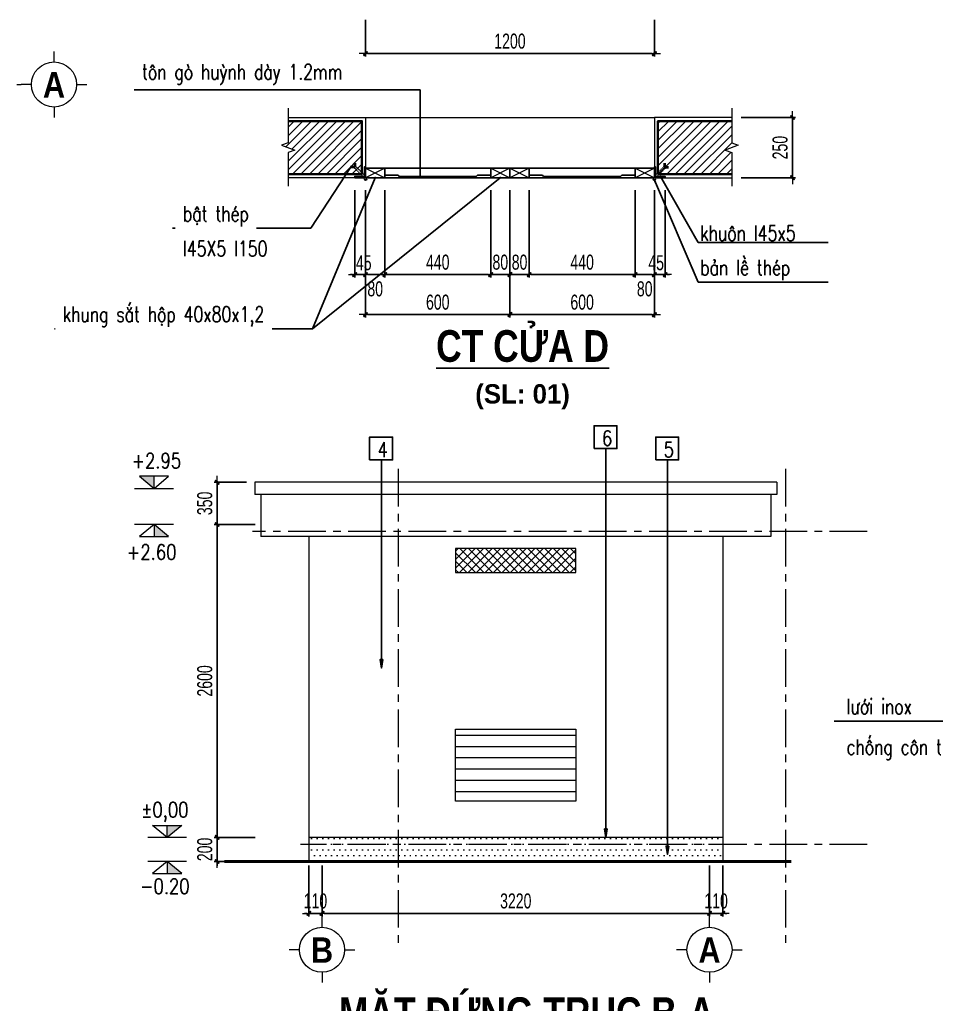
# Model space of a CAD drawing. Header units: millimetres. Extents: x 54880 to 178058, y 52937 to 130733.
# Drawn here: x 163740 to 171358, y 117608 to 125788 of the extents above; entities that cross this region are included whole.
import ezdxf
from ezdxf.enums import TextEntityAlignment as Align

# ---------------------------------------------------------------- set-up
doc = ezdxf.new("R2010")
doc.units = ezdxf.units.MM
doc.header["$LTSCALE"] = 250
doc.header["$MEASUREMENT"] = 0
doc.header["$PDMODE"] = 32
doc.linetypes.add('CENTER', pattern=[2, 1.25, -0.25, 0.25, -0.25])
doc.linetypes.add('HIDDEN', pattern=[0.375, 0.25, -0.125])
doc.layers.get('Defpoints').update_dxf_attribs({"color": 1})
for name, color, linetype, lineweight in [('cat1', 30, 'Continuous', 50), ('HATCH', 251, 'Continuous', 5), ('hatch1', 136, 'Continuous', 9), ('hatch1 @ 1', 136, 'Continuous', 9), ('KICHTHUOC', 8, 'Continuous', 20), ('LC Dim', 8, 'Continuous', 18), ('LC Hatch', 252, 'Continuous', 9), ('LC ISO', 153, 'Continuous', 13), ('LC Net manh', 239, 'Continuous', 5), ('LC Text1', 3, 'Continuous', 20), ('LC Text2', 7, 'Continuous', 25), ('Text', 7, 'Continuous', 20), ('thay1', 63, 'Continuous', 20), ('TRUC', 251, 'CENTER', 5), ('v-MANH', 147, 'Continuous', 13), ('v-TUONG', 1, 'Continuous', 40), ('VLIEU', 251, 'Continuous', 5)]:
    doc.layers.add(name, color=color, linetype=linetype, lineweight=lineweight)
for name, color, linetype in [('NETCAT', 1, 'Continuous'), ('REGULAR 2', 8, 'Continuous'), ('TEXT35', 6, 'Continuous'), ('v-TEXT', 7, 'Continuous')]:
    doc.layers.add(name, color=color, linetype=linetype)
doc.styles.add('HOATBIF', font='hoatbif.shx', dxfattribs={"width": 0.7})
doc.styles.add('LC 1', font='')
doc.styles.add('LC 3', font='vnsimli.shx', dxfattribs={"width": 0.75})
doc.styles.add('LC3', font='', dxfattribs={"width": 0.8})
doc.styles.add('T1', font='Vnsimli.shx', dxfattribs={"width": 0.8})
doc.styles.get('LC 1').set_extended_font_data('.VnAvantH', bold=True)
doc.styles.get('LC3').set_extended_font_data('.VnArialH', bold=True)
doc.dimstyles.new('1-100(1-50)', dxfattribs={"dimscale": 50, "dimtxt": 2.5, "dimasz": 0.35, "dimexe": 0.5, "dimexo": 0, "dimgap": 0.8, "dimtad": 1, "dimdec": 0, "dimzin": 0, "dimdsep": 46, "dimtxsty": 'HOATBIF', "dimblk1": 'DOT', "dimblk2": 'DOT', "dimsah": 1, "dimcen": -1, "dimdle": 1, "dimclrd": 256, "dimclre": 256, "dimclrt": 4, "dimadec": 3, "dimazin": 2, "dimtfac": 0.333333, "dimtdec": 0, "dimtix": 1, "dimtmove": 2, "dimatfit": 3, "dimldrblk": 'DOT', "dimfxl": 1, "dimtvp": 0.833333, "dimtolj": 1, "dimtzin": 0, "dimarcsym": 0})
doc.dimstyles.new('1-141', dxfattribs={"dimscale": 140, "dimtxt": 2.5, "dimasz": 0.35, "dimexe": 0.5, "dimexo": 0, "dimgap": 0.8, "dimtad": 1, "dimdec": 0, "dimzin": 0, "dimdsep": 46, "dimtxsty": 'HOATBIF', "dimblk1": 'DOT', "dimblk2": 'DOT', "dimsah": 1, "dimcen": -1, "dimdle": 1, "dimclrd": 256, "dimclre": 256, "dimclrt": 4, "dimadec": 3, "dimazin": 2, "dimtfac": 0.333333, "dimtdec": 0, "dimtix": 1, "dimtmove": 2, "dimatfit": 3, "dimldrblk": 'DOT', "dimfxl": 1, "dimtvp": 0.833333, "dimtolj": 1, "dimtzin": 0, "dimarcsym": 0})
doc.dimstyles.new('Copy of 1-90', dxfattribs={"dimscale": 90, "dimtxt": 2.5, "dimasz": 0.35, "dimexe": 0.5, "dimexo": 0, "dimgap": 0.8, "dimtad": 1, "dimdec": 0, "dimzin": 0, "dimdsep": 46, "dimtxsty": 'HOATBIF', "dimblk1": 'DOT', "dimblk2": 'DOT', "dimsah": 1, "dimcen": -1, "dimdle": 1, "dimclrd": 256, "dimclre": 256, "dimclrt": 4, "dimadec": 3, "dimazin": 2, "dimtfac": 0.333333, "dimtdec": 0, "dimtix": 1, "dimtmove": 2, "dimatfit": 3, "dimldrblk": 'DOT', "dimfxl": 1, "dimtvp": 0.833333, "dimtolj": 1, "dimtzin": 0, "dimarcsym": 0})
pattern_1 = [(45, (-3203949.46, -5912.166), (-35.35533906, 35.35533906), [])]

# ---------------------------------------------------------------- blocks, each defined once
blk = doc.blocks.new('DOT')
at = {"layer": 'LC Dim'}
blk.add_line((-3, 0), (3, 0), dxfattribs=at)
at = {"layer": 'LC Dim', "color": 4}
blk.add_line((-1, -1), (1, 1), dxfattribs=at)
blk.add_lwpolyline([(0.5, 1), (-1, -0.5), (-0.5, -1), (1, 0.5)], close=True, dxfattribs=at)
blk = doc.blocks.new('*D238')
at = {"layer": 'Defpoints', "color": 0, "transparency": 16777216}
for p in [(165380.9, 118994.3), (165696.4, 118994.3), (165696.4, 118794.3)]:
    blk.add_point(p, dxfattribs=at)
at = {"layer": 'LC Dim', "lineweight": -2, "transparency": 16777216}
for p, q in [((165380.9, 119011.8), (165380.9, 119029.3)), ((165696.4, 118994.3), (165355.9, 118994.3)), ((165380.9, 118794.3), (165380.9, 118994.3)), ((165696.4, 118794.3), (165355.9, 118794.3)), ((165380.9, 118776.8), (165380.9, 118759.3))]:
    blk.add_line(p, q, dxfattribs=at)
at = {"layer": 'LC Dim', "lineweight": -2, "transparency": 16777216, "xscale": 17.5, "yscale": 17.5, "zscale": 17.5}
for p, rotation in [((165380.9, 118994.3), 270), ((165380.9, 118794.3), 90)]:
    blk.add_blockref('DOT', p, dxfattribs=dict(at, rotation=rotation))
at = {"layer": 'LC Dim', "color": 4, "transparency": 16777216, "insert": (165278.4, 118894.3), "char_height": 125, "attachment_point": 5, "rotation": 90, "style": 'HOATBIF'}
blk.add_mtext('\\A1;200', dxfattribs=at)
blk = doc.blocks.new('_Dot')
at = {"color": 0, "linetype": 'ByBlock', "lineweight": -2}
blk.add_line((-0.5, 0), (-1, 0), dxfattribs=at)
at = {"color": 0, "linetype": 'ByBlock', "const_width": 0.5}
blk.add_lwpolyline([(-0.25, 0, 1), (0.25, 0, 1)], format="xyb", close=True, dxfattribs=at)
blk = doc.blocks.new('*D239')
at = {"layer": 'Defpoints', "color": 0, "transparency": 16777216}
for p in [(165380.9, 121594.3), (165696.4, 121594.3), (165696.4, 118994.3)]:
    blk.add_point(p, dxfattribs=at)
at = {"layer": 'LC Dim', "lineweight": -2, "transparency": 16777216}
for p, q in [((165696.4, 121594.3), (165355.9, 121594.3)), ((165380.9, 119011.8), (165380.9, 121576.8)), ((165696.4, 118994.3), (165355.9, 118994.3))]:
    blk.add_line(p, q, dxfattribs=at)
at = {"layer": 'LC Dim', "lineweight": -2, "transparency": 16777216, "xscale": 17.5, "yscale": 17.5, "zscale": 17.5}
for p, rotation in [((165380.9, 121594.3), 90), ((165380.9, 118994.3), 270)]:
    blk.add_blockref('DOT', p, dxfattribs=dict(at, rotation=rotation))
at = {"layer": 'LC Dim', "color": 4, "transparency": 16777216, "insert": (165278.4, 120294.3), "char_height": 125, "attachment_point": 5, "rotation": 90, "style": 'HOATBIF'}
blk.add_mtext('\\A1;2600', dxfattribs=at)
blk = doc.blocks.new('*D240')
at = {"layer": 'Defpoints', "color": 0, "transparency": 16777216}
for p in [(165380.9, 121944.3), (165624.4, 121944.3), (165624.4, 121594.3)]:
    blk.add_point(p, dxfattribs=at)
at = {"layer": 'LC Dim', "lineweight": -2, "transparency": 16777216}
for p, q in [((165624.4, 121944.3), (165355.9, 121944.3)), ((165380.9, 121611.8), (165380.9, 121926.8)), ((165624.4, 121594.3), (165355.9, 121594.3))]:
    blk.add_line(p, q, dxfattribs=at)
at = {"layer": 'LC Dim', "lineweight": -2, "transparency": 16777216, "xscale": 17.5, "yscale": 17.5, "zscale": 17.5}
for p, rotation in [((165380.9, 121944.3), 90), ((165380.9, 121594.3), 270)]:
    blk.add_blockref('DOT', p, dxfattribs=dict(at, rotation=rotation))
at = {"layer": 'LC Dim', "color": 4, "transparency": 16777216, "insert": (165278.4, 121769.3), "char_height": 125, "attachment_point": 5, "rotation": 90, "style": 'HOATBIF'}
blk.add_mtext('\\A1;350', dxfattribs=at)
blk = doc.blocks.new('*D245')
at = {"layer": 'Defpoints', "color": 0, "transparency": 16777216}
for p in [(166142.9, 118759.6), (166252.9, 118759.6), (166252.9, 118363.1)]:
    blk.add_point(p, dxfattribs=at)
at = {"layer": 'LC Dim', "lineweight": -2, "transparency": 16777216}
for p, q in [((166142.9, 118759.6), (166142.9, 118338.1)), ((166252.9, 118759.6), (166252.9, 118338.1)), ((166125.4, 118363.1), (166107.9, 118363.1)), ((166142.9, 118363.1), (166252.9, 118363.1)), ((166270.4, 118363.1), (166287.9, 118363.1))]:
    blk.add_line(p, q, dxfattribs=at)
at = {"layer": 'LC Dim', "lineweight": -2, "transparency": 16777216, "xscale": 17.5, "yscale": 17.5, "zscale": 17.5}
blk.add_blockref('DOT', (166142.9, 118363.1), dxfattribs=at)
at = {"layer": 'LC Dim', "lineweight": -2, "transparency": 16777216, "xscale": 17.5, "yscale": 17.5, "zscale": 17.5, "rotation": 180}
blk.add_blockref('DOT', (166252.9, 118363.1), dxfattribs=at)
at = {"layer": 'LC Dim', "color": 4, "transparency": 16777216, "insert": (166197.9, 118465.6), "char_height": 125, "attachment_point": 5, "style": 'HOATBIF'}
blk.add_mtext('\\A1;110', dxfattribs=at)
blk = doc.blocks.new('*D246')
at = {"layer": 'Defpoints', "color": 0, "transparency": 16777216}
for p in [(166252.9, 118759.6), (169472.9, 118759.6), (169472.9, 118363.1)]:
    blk.add_point(p, dxfattribs=at)
at = {"layer": 'LC Dim', "lineweight": -2, "transparency": 16777216}
for p, q in [((166252.9, 118759.6), (166252.9, 118338.1)), ((169472.9, 118759.6), (169472.9, 118338.1)), ((166270.4, 118363.1), (169455.4, 118363.1))]:
    blk.add_line(p, q, dxfattribs=at)
at = {"layer": 'LC Dim', "lineweight": -2, "transparency": 16777216, "xscale": 17.5, "yscale": 17.5, "zscale": 17.5, "rotation": 180}
blk.add_blockref('DOT', (166252.9, 118363.1), dxfattribs=at)
at = {"layer": 'LC Dim', "lineweight": -2, "transparency": 16777216, "xscale": 17.5, "yscale": 17.5, "zscale": 17.5}
blk.add_blockref('DOT', (169472.9, 118363.1), dxfattribs=at)
at = {"layer": 'LC Dim', "color": 4, "transparency": 16777216, "insert": (167862.9, 118465.6), "char_height": 125, "attachment_point": 5, "style": 'HOATBIF'}
blk.add_mtext('\\A1;3220', dxfattribs=at)
blk = doc.blocks.new('*D247')
at = {"layer": 'Defpoints', "color": 0, "transparency": 16777216}
for p in [(169472.9, 118759.6), (169582.9, 118759.6), (169582.9, 118363.1)]:
    blk.add_point(p, dxfattribs=at)
at = {"layer": 'LC Dim', "lineweight": -2, "transparency": 16777216}
for p, q in [((169472.9, 118759.6), (169472.9, 118338.1)), ((169582.9, 118759.6), (169582.9, 118338.1)), ((169455.4, 118363.1), (169437.9, 118363.1)), ((169472.9, 118363.1), (169582.9, 118363.1)), ((169600.4, 118363.1), (169617.9, 118363.1))]:
    blk.add_line(p, q, dxfattribs=at)
at = {"layer": 'LC Dim', "lineweight": -2, "transparency": 16777216, "xscale": 17.5, "yscale": 17.5, "zscale": 17.5}
blk.add_blockref('DOT', (169472.9, 118363.1), dxfattribs=at)
at = {"layer": 'LC Dim', "lineweight": -2, "transparency": 16777216, "xscale": 17.5, "yscale": 17.5, "zscale": 17.5, "rotation": 180}
blk.add_blockref('DOT', (169582.9, 118363.1), dxfattribs=at)
at = {"layer": 'LC Dim', "color": 4, "transparency": 16777216, "insert": (169527.9, 118465.6), "char_height": 125, "attachment_point": 5, "style": 'HOATBIF'}
blk.add_mtext('\\A1;110', dxfattribs=at)
blk = doc.blocks.new('TTRUC')
at = {"layer": 'LC ISO'}
for p, q in [((0, 6.95), (0, 10.13)), ((-6.95, 0), (-10.13, 0)), ((6.95, 0), (10.13, 0)), ((0, -6.95), (0, -10.13))]:
    blk.add_line(p, q, dxfattribs=at)
at = {"layer": 'LC Net manh'}
blk.add_circle((0, 0), 6.95, dxfattribs=at)
blk = doc.blocks.new('TIEUDE1')
at = {"layer": 'LC Text2', "color": 7, "style": 'LC 1'}
blk.add_attdef('TIªU§Ò', text='', height=5, dxfattribs=at).set_placement((0, 0), align=Align.BOTTOM_CENTER)
blk.add_attdef('TL', text='', height=3, dxfattribs=at).set_placement((0, -2), align=Align.TOP_CENTER)
blk = doc.blocks.new('Caodo1')
at = {"layer": 'LC Text1'}
blk.add_hatch(color=4, dxfattribs=at).paths.add_polyline_path([(0, 200), (0, 0), (243, 200)])
at = {"layer": 'LC Text1', "color": 4}
for p, q in [((0, 0), (0, 200)), ((324, 0), (-324, 0))]:
    blk.add_line(p, q, dxfattribs=at)
blk.add_lwpolyline([(-243, 200), (243, 200), (0, 0), (0, 0)], close=True, dxfattribs=at)
at = {"layer": 'LC Text1', "color": 4, "style": 'T1', "width": 0.8}
blk.add_attdef('%%P0,00', text='', height=250, dxfattribs=at).set_placement((-39, 460), align=Align.MIDDLE_CENTER)
blk = doc.blocks.new('*D393')
at = {"layer": 'Defpoints', "color": 0, "transparency": 16777216}
for p in [(169737.5, 124975.1), (169737.5, 124475.1), (170162.3, 124475.1)]:
    blk.add_point(p, dxfattribs=at)
at = {"layer": 'LC Dim', "lineweight": -2, "transparency": 16777216}
for p, q in [((169737.5, 124975.1), (170187.3, 124975.1)), ((170162.3, 124957.6), (170162.3, 124492.6)), ((169737.5, 124475.1), (170187.3, 124475.1))]:
    blk.add_line(p, q, dxfattribs=at)
at = {"layer": 'LC Dim', "lineweight": -2, "transparency": 16777216, "xscale": 17.5, "yscale": 17.5, "zscale": 17.5}
for p, rotation in [((170162.3, 124975.1), 90), ((170162.3, 124475.1), 270)]:
    blk.add_blockref('DOT', p, dxfattribs=dict(at, rotation=rotation))
at = {"layer": 'LC Dim', "color": 4, "transparency": 16777216, "insert": (170059.8, 124725.1), "char_height": 125, "attachment_point": 5, "rotation": 90, "style": 'HOATBIF'}
blk.add_mtext('\\A1;250', dxfattribs=at)
blk = doc.blocks.new('*D394')
at = {"layer": 'Defpoints', "color": 0, "transparency": 16777216}
for p in [(166524.5, 124370.7, 0), (166614.5, 124370.7, 0), (166524.5, 123670)]:
    blk.add_point(p, dxfattribs=at)
at = {"layer": 'LC Dim', "lineweight": -2, "transparency": 16777216}
for p, q in [((166524.5, 124370.7), (166524.5, 123645)), ((166614.5, 124370.7), (166614.5, 123645)), ((166507, 123670), (166489.5, 123670)), ((166614.5, 123670), (166524.5, 123670)), ((166632, 123670), (166649.5, 123670))]:
    blk.add_line(p, q, dxfattribs=at)
at = {"layer": 'LC Dim', "lineweight": -2, "transparency": 16777216, "xscale": 17.5, "yscale": 17.5, "zscale": 17.5}
blk.add_blockref('DOT', (166524.5, 123670), dxfattribs=at)
at = {"layer": 'LC Dim', "lineweight": -2, "transparency": 16777216, "xscale": 17.5, "yscale": 17.5, "zscale": 17.5, "rotation": 180}
blk.add_blockref('DOT', (166614.5, 123670), dxfattribs=at)
at = {"layer": 'LC Dim', "color": 4, "transparency": 16777216, "insert": (166599.5, 123768), "char_height": 125, "attachment_point": 5, "style": 'HOATBIF'}
blk.add_mtext('\\A1;45', dxfattribs=at)
blk = doc.blocks.new('*D395')
at = {"layer": 'Defpoints', "color": 0, "transparency": 16777216}
for p in [(169014.5, 124370.7, 0), (169104.5, 124370.7, 0), (169104.5, 123670)]:
    blk.add_point(p, dxfattribs=at)
at = {"layer": 'LC Dim', "lineweight": -2, "transparency": 16777216}
for p, q in [((169014.5, 124370.7), (169014.5, 123645)), ((169104.5, 124370.7), (169104.5, 123645)), ((168997, 123670), (168979.5, 123670)), ((169014.5, 123670), (169104.5, 123670)), ((169122, 123670), (169139.5, 123670))]:
    blk.add_line(p, q, dxfattribs=at)
at = {"layer": 'LC Dim', "lineweight": -2, "transparency": 16777216, "xscale": 17.5, "yscale": 17.5, "zscale": 17.5}
blk.add_blockref('DOT', (169014.5, 123670), dxfattribs=at)
at = {"layer": 'LC Dim', "lineweight": -2, "transparency": 16777216, "xscale": 17.5, "yscale": 17.5, "zscale": 17.5, "rotation": 180}
blk.add_blockref('DOT', (169104.5, 123670), dxfattribs=at)
at = {"layer": 'LC Dim', "color": 4, "transparency": 16777216, "insert": (169029.5, 123768), "char_height": 125, "attachment_point": 5, "style": 'HOATBIF'}
blk.add_mtext('\\A1;45', dxfattribs=at)
blk = doc.blocks.new('*D396')
at = {"layer": 'Defpoints', "color": 0, "transparency": 16777216}
for p in [(166774.5, 124370.7, 0), (167654.5, 124370.7, 0), (166774.5, 123670)]:
    blk.add_point(p, dxfattribs=at)
at = {"layer": 'LC Dim', "lineweight": -2, "transparency": 16777216}
for p, q in [((166774.5, 124370.7), (166774.5, 123645)), ((167654.5, 124370.7), (167654.5, 123645)), ((167637, 123670), (166792, 123670))]:
    blk.add_line(p, q, dxfattribs=at)
at = {"layer": 'LC Dim', "lineweight": -2, "transparency": 16777216, "xscale": 17.5, "yscale": 17.5, "zscale": 17.5, "rotation": 180}
blk.add_blockref('DOT', (166774.5, 123670), dxfattribs=at)
at = {"layer": 'LC Dim', "lineweight": -2, "transparency": 16777216, "xscale": 17.5, "yscale": 17.5, "zscale": 17.5}
blk.add_blockref('DOT', (167654.5, 123670), dxfattribs=at)
at = {"layer": 'LC Dim', "color": 4, "transparency": 16777216, "insert": (167214.5, 123772.5), "char_height": 125, "attachment_point": 5, "style": 'HOATBIF'}
blk.add_mtext('\\A1;440', dxfattribs=at)
blk = doc.blocks.new('sdfsdf')
at = {"layer": 'VLIEU'}
for p, q in [((-103.5, -3.5), (-124.7, 17.7)), ((-103.5, 3.5), (-124.7, -17.7)), ((-96.5, 3.5), (-117.7, 24.7)), ((-96.5, -3.5), (-117.7, -24.7))]:
    blk.add_line(p, q, dxfattribs=at)
at = {"layer": 'VLIEU', "linetype": 'HIDDEN', "ltscale": 0.1}
for p, q in [((0, 8), (-100, 8)), ((-100, 8), (-100, -8)), ((0, 8), (0, -8)), ((0, -8), (-100, -8))]:
    blk.add_line(p, q, dxfattribs=at)
blk = doc.blocks.new('*D380')
at = {"layer": 'Defpoints', "color": 0, "transparency": 16777216}
for p in [(167974.5, 124370.7, 0), (168854.5, 124370.7, 0), (168854.5, 123670)]:
    blk.add_point(p, dxfattribs=at)
at = {"layer": 'LC Dim', "lineweight": -2, "transparency": 16777216}
for p, q in [((167974.5, 124370.7), (167974.5, 123645)), ((168854.5, 124370.7), (168854.5, 123645)), ((167992, 123670), (168837, 123670))]:
    blk.add_line(p, q, dxfattribs=at)
at = {"layer": 'LC Dim', "lineweight": -2, "transparency": 16777216, "xscale": 17.5, "yscale": 17.5, "zscale": 17.5, "rotation": 180}
blk.add_blockref('DOT', (167974.5, 123670), dxfattribs=at)
at = {"layer": 'LC Dim', "lineweight": -2, "transparency": 16777216, "xscale": 17.5, "yscale": 17.5, "zscale": 17.5}
blk.add_blockref('DOT', (168854.5, 123670), dxfattribs=at)
at = {"layer": 'LC Dim', "color": 4, "transparency": 16777216, "insert": (168414.5, 123772.5), "char_height": 125, "attachment_point": 5, "style": 'HOATBIF'}
blk.add_mtext('\\A1;440', dxfattribs=at)
blk = doc.blocks.new('*D381')
at = {"layer": 'Defpoints', "color": 0, "transparency": 16777216}
for p in [(166614.5, 124370.7), (166774.5, 124370.7), (166774.5, 123670)]:
    blk.add_point(p, dxfattribs=at)
at = {"layer": 'LC Dim', "lineweight": -2, "transparency": 16777216}
for p, q in [((166614.5, 124370.7), (166614.5, 123645)), ((166774.5, 124370.7), (166774.5, 123645)), ((166632, 123670), (166757, 123670))]:
    blk.add_line(p, q, dxfattribs=at)
at = {"layer": 'LC Dim', "lineweight": -2, "transparency": 16777216, "xscale": 17.5, "yscale": 17.5, "zscale": 17.5, "rotation": 180}
blk.add_blockref('DOT', (166614.5, 123670), dxfattribs=at)
at = {"layer": 'LC Dim', "lineweight": -2, "transparency": 16777216, "xscale": 17.5, "yscale": 17.5, "zscale": 17.5}
blk.add_blockref('DOT', (166774.5, 123670), dxfattribs=at)
at = {"layer": 'LC Dim', "color": 4, "transparency": 16777216, "insert": (166694.5, 123550.9), "char_height": 125, "attachment_point": 5, "style": 'HOATBIF'}
blk.add_mtext('\\A1;80', dxfattribs=at)
blk = doc.blocks.new('*D382')
at = {"layer": 'Defpoints', "color": 0, "transparency": 16777216}
for p in [(167654.5, 124370.7), (167814.5, 124370.7), (167814.5, 123670)]:
    blk.add_point(p, dxfattribs=at)
at = {"layer": 'LC Dim', "lineweight": -2, "transparency": 16777216}
for p, q in [((167654.5, 124370.7), (167654.5, 123645)), ((167814.5, 124370.7), (167814.5, 123645)), ((167637, 123670), (167619.5, 123670)), ((167654.5, 123670), (167814.5, 123670)), ((167832, 123670), (167849.5, 123670))]:
    blk.add_line(p, q, dxfattribs=at)
at = {"layer": 'LC Dim', "lineweight": -2, "transparency": 16777216, "xscale": 17.5, "yscale": 17.5, "zscale": 17.5}
blk.add_blockref('DOT', (167654.5, 123670), dxfattribs=at)
at = {"layer": 'LC Dim', "lineweight": -2, "transparency": 16777216, "xscale": 17.5, "yscale": 17.5, "zscale": 17.5, "rotation": 180}
blk.add_blockref('DOT', (167814.5, 123670), dxfattribs=at)
at = {"layer": 'LC Dim', "color": 4, "transparency": 16777216, "insert": (167734.5, 123772.5), "char_height": 125, "attachment_point": 5, "style": 'HOATBIF'}
blk.add_mtext('\\A1;80', dxfattribs=at)
blk = doc.blocks.new('*D383')
at = {"layer": 'Defpoints', "color": 0, "transparency": 16777216}
for p in [(167814.5, 124370.7, 0), (167974.5, 124370.7, 0), (167974.5, 123670)]:
    blk.add_point(p, dxfattribs=at)
at = {"layer": 'LC Dim', "lineweight": -2, "transparency": 16777216}
for p, q in [((167814.5, 124370.7), (167814.5, 123645)), ((167974.5, 124370.7), (167974.5, 123645)), ((167797, 123670), (167779.5, 123670)), ((167814.5, 123670), (167974.5, 123670)), ((167992, 123670), (168009.5, 123670))]:
    blk.add_line(p, q, dxfattribs=at)
at = {"layer": 'LC Dim', "lineweight": -2, "transparency": 16777216, "xscale": 17.5, "yscale": 17.5, "zscale": 17.5}
blk.add_blockref('DOT', (167814.5, 123670), dxfattribs=at)
at = {"layer": 'LC Dim', "lineweight": -2, "transparency": 16777216, "xscale": 17.5, "yscale": 17.5, "zscale": 17.5, "rotation": 180}
blk.add_blockref('DOT', (167974.5, 123670), dxfattribs=at)
at = {"layer": 'LC Dim', "color": 4, "transparency": 16777216, "insert": (167894.5, 123772.5), "char_height": 125, "attachment_point": 5, "style": 'HOATBIF'}
blk.add_mtext('\\A1;80', dxfattribs=at)
blk = doc.blocks.new('*D384')
at = {"layer": 'Defpoints', "color": 0, "transparency": 16777216}
for p in [(168854.5, 124370.7, 0), (169014.5, 124370.7, 0), (169014.5, 123670)]:
    blk.add_point(p, dxfattribs=at)
at = {"layer": 'LC Dim', "lineweight": -2, "transparency": 16777216}
for p, q in [((168854.5, 124370.7), (168854.5, 123645)), ((169014.5, 124370.7), (169014.5, 123645)), ((168872, 123670), (168997, 123670))]:
    blk.add_line(p, q, dxfattribs=at)
at = {"layer": 'LC Dim', "lineweight": -2, "transparency": 16777216, "xscale": 17.5, "yscale": 17.5, "zscale": 17.5, "rotation": 180}
blk.add_blockref('DOT', (168854.5, 123670), dxfattribs=at)
at = {"layer": 'LC Dim', "lineweight": -2, "transparency": 16777216, "xscale": 17.5, "yscale": 17.5, "zscale": 17.5}
blk.add_blockref('DOT', (169014.5, 123670), dxfattribs=at)
at = {"layer": 'LC Dim', "color": 4, "transparency": 16777216, "insert": (168934.5, 123550.9), "char_height": 125, "attachment_point": 5, "style": 'HOATBIF'}
blk.add_mtext('\\A1;80', dxfattribs=at)
blk = doc.blocks.new('*D385')
at = {"layer": 'Defpoints', "color": 0, "transparency": 16777216}
for p in [(166614.5, 124370.7), (167814.5, 124370.7), (167814.5, 123337.8)]:
    blk.add_point(p, dxfattribs=at)
at = {"layer": 'LC Dim', "lineweight": -2, "transparency": 16777216}
for p, q in [((166614.5, 124370.7), (166614.5, 123312.8)), ((167814.5, 124370.7), (167814.5, 123312.8)), ((166632, 123337.8), (167797, 123337.8))]:
    blk.add_line(p, q, dxfattribs=at)
at = {"layer": 'LC Dim', "lineweight": -2, "transparency": 16777216, "xscale": 17.5, "yscale": 17.5, "zscale": 17.5, "rotation": 180}
blk.add_blockref('DOT', (166614.5, 123337.8), dxfattribs=at)
at = {"layer": 'LC Dim', "lineweight": -2, "transparency": 16777216, "xscale": 17.5, "yscale": 17.5, "zscale": 17.5}
blk.add_blockref('DOT', (167814.5, 123337.8), dxfattribs=at)
at = {"layer": 'LC Dim', "color": 4, "transparency": 16777216, "insert": (167214.5, 123440.3), "char_height": 125, "attachment_point": 5, "style": 'HOATBIF'}
blk.add_mtext('\\A1;600', dxfattribs=at)
blk = doc.blocks.new('*D386')
at = {"layer": 'Defpoints', "color": 0, "transparency": 16777216}
for p in [(167814.5, 124370.7), (169014.5, 124370.7), (167814.5, 123337.8)]:
    blk.add_point(p, dxfattribs=at)
at = {"layer": 'LC Dim', "lineweight": -2, "transparency": 16777216}
for p, q in [((167814.5, 124370.7), (167814.5, 123312.8)), ((169014.5, 124370.7), (169014.5, 123312.8)), ((168997, 123337.8), (167832, 123337.8))]:
    blk.add_line(p, q, dxfattribs=at)
at = {"layer": 'LC Dim', "lineweight": -2, "transparency": 16777216, "xscale": 17.5, "yscale": 17.5, "zscale": 17.5, "rotation": 180}
blk.add_blockref('DOT', (167814.5, 123337.8), dxfattribs=at)
at = {"layer": 'LC Dim', "lineweight": -2, "transparency": 16777216, "xscale": 17.5, "yscale": 17.5, "zscale": 17.5}
blk.add_blockref('DOT', (169014.5, 123337.8), dxfattribs=at)
at = {"layer": 'LC Dim', "color": 4, "transparency": 16777216, "insert": (168414.5, 123440.3), "char_height": 125, "attachment_point": 5, "style": 'HOATBIF'}
blk.add_mtext('\\A1;600', dxfattribs=at)
blk = doc.blocks.new('*D387')
at = {"layer": 'Defpoints', "color": 0, "transparency": 16777216}
for p in [(166614.5, 125787.8), (169014.5, 125787.8), (169014.5, 125506.4)]:
    blk.add_point(p, dxfattribs=at)
at = {"layer": 'LC Dim', "lineweight": -2, "transparency": 16777216}
for p, q in [((166614.5, 125787.8), (166614.5, 125481.4)), ((169014.5, 125787.8), (169014.5, 125481.4)), ((166632, 125506.4), (168997, 125506.4))]:
    blk.add_line(p, q, dxfattribs=at)
at = {"layer": 'LC Dim', "lineweight": -2, "transparency": 16777216, "xscale": 17.5, "yscale": 17.5, "zscale": 17.5, "rotation": 180}
blk.add_blockref('DOT', (166614.5, 125506.4), dxfattribs=at)
at = {"layer": 'LC Dim', "lineweight": -2, "transparency": 16777216, "xscale": 17.5, "yscale": 17.5, "zscale": 17.5}
blk.add_blockref('DOT', (169014.5, 125506.4), dxfattribs=at)
at = {"layer": 'LC Dim', "color": 4, "transparency": 16777216, "insert": (167814.5, 125608.9), "char_height": 125, "attachment_point": 5, "style": 'HOATBIF'}
blk.add_mtext('\\A1;1200', dxfattribs=at)

msp = doc.modelspace()

# ---------------------------------------------------------------- hatches: boundary and pattern name
at = {"layer": 'hatch1'}
h = msp.add_hatch(dxfattribs=at)
h.set_pattern_fill('ANSI37', color=256, scale=400, style=0)
h.set_pattern_definition([(45, (-3183800.1, -11675.876), (-35.35533906, 35.35533906), []), (135, (-3183800.1, -11675.876), (-35.35533906, -35.35533906), [])])
h.paths.add_polyline_path([(168362.9, 121394.3), (167362.9, 121394.3), (167362.9, 121194.3), (168362.9, 121194.3)])
at = {"layer": 'hatch1 @ 1'}
h = msp.add_hatch(dxfattribs=at)
h.set_pattern_fill('ANSI31', color=256, scale=400, style=0)
h.set_pattern_definition(pattern_1)
h.paths.add_polyline_path([(166584.5, 124505.1), (166584.5, 124945.1), (165971.8, 124945.1), (165971.8, 124764.1), (165916.9, 124744.1), (166026.8, 124704.1), (165971.8, 124684.1), (165971.8, 124505.1)])
h = msp.add_hatch(dxfattribs=at)
h.set_pattern_fill('ANSI31', color=256, scale=400, style=0)
h.set_pattern_definition(pattern_1)
h.paths.add_polyline_path([(169657.2, 124505.1), (169657.2, 124684.1), (169602.3, 124704.1), (169712.2, 124744.1), (169657.2, 124764.1), (169657.2, 124945.1), (169044.5, 124945.1), (169044.5, 124505.1)])
at = {"layer": 'LC Hatch'}
h = msp.add_hatch(dxfattribs=at)
h.set_pattern_fill('ANSI31', color=256, scale=750, angle=135, style=0)
h.set_pattern_definition([(180, (327802.49, 88344.3), (-7e-15, -93.75), [])])
h.paths.add_polyline_path([(168362.9, 119894.3), (167362.9, 119894.3), (167362.9, 119294.3), (168362.9, 119294.3)])
at = {"layer": 'LC Hatch', "ltscale": 2}
h = msp.add_hatch(dxfattribs=at)
h.set_pattern_fill('DOTS', color=8, scale=750)
h.set_pattern_definition([(0, (-36193.093, -6640.26), (23.4375, 46.875), [0, -46.875])])
h.paths.add_polyline_path([(169582.9, 118994.3), (166142.9, 118994.3), (166142.9, 118794.3), (169582.9, 118794.3)])

# ---------------------------------------------------------------- linework, layer by layer
at = {"layer": 'cat1'}
msp.add_line((170150.9, 118794.3), (165440.9, 118794.3), dxfattribs=at)
at = {"layer": 'HATCH'}
for p, q in [((166774.5, 124555.1), (166614.5, 124475.1)), ((166614.5, 124555.1), (166774.5, 124475.1)), ((167814.5, 124555.1), (167654.5, 124475.1)), ((167654.5, 124555.1), (167814.5, 124475.1)), ((167814.5, 124555.1), (167974.5, 124475.1)), ((167974.5, 124555.1), (167814.5, 124475.1)), ((168854.5, 124555.1), (169014.5, 124475.1)), ((169014.5, 124555.1), (168854.5, 124475.1))]:
    msp.add_line(p, q, dxfattribs=at)
at = {"layer": 'LC ISO'}
msp.add_line((166614.5, 124975.1), (169014.5, 124975.1), dxfattribs=at)
for points in [[(165971.8, 124975.1), (166614.5, 124975.1), (166614.5, 124475.1), (165971.8, 124475.1)], [(169657.2, 124975.1), (169014.5, 124975.1), (169014.5, 124475.1), (169657.2, 124475.1)]]:
    msp.add_lwpolyline(points, dxfattribs=at)
at = {"layer": 'NETCAT'}
for points in [[(166614.5, 124555.1), (166614.5, 124475.1), (166774.5, 124475.1), (166774.5, 124555.1)], [(167654.5, 124555.1), (167654.5, 124475.1), (167814.5, 124475.1), (167814.5, 124555.1)], [(167974.5, 124555.1), (167974.5, 124475.1), (167814.5, 124475.1), (167814.5, 124555.1)], [(169014.5, 124555.1), (169014.5, 124475.1), (168854.5, 124475.1), (168854.5, 124555.1)]]:
    msp.add_lwpolyline(points, close=True, dxfattribs=at)
for points in [[(166774.5, 124495.1), (166884.8, 124495.1), (166894.5, 124485.4), (167524.5, 124485.4), (167534.5, 124485.4), (167544.2, 124495.1), (167654.5, 124495.1)], [(168854.5, 124495.1), (168744.2, 124495.1), (168734.5, 124485.4), (168104.5, 124485.4), (168094.5, 124485.4), (168084.8, 124495.1), (167974.5, 124495.1)]]:
    msp.add_lwpolyline(points, dxfattribs=at)
at = {"layer": 'REGULAR 2'}
for points in [[(167654.5, 124555.1), (166774.5, 124555.1), (166774.5, 124475.1), (167654.5, 124475.1)], [(167974.5, 124555.1), (168854.5, 124555.1), (168854.5, 124475.1), (167974.5, 124475.1)]]:
    msp.add_lwpolyline(points, close=True, dxfattribs=at)
at = {"layer": 'TEXT35'}
for points in [[(166614.5, 124565.1), (166614.5, 124475.1), (166524.5, 124475.1), (166524.5, 124485.1), (166604.5, 124485.1), (166604.5, 124565.1)], [(169014.5, 124565.1), (169014.5, 124475.1), (169104.5, 124475.1), (169104.5, 124485.1), (169024.5, 124485.1), (169024.5, 124565.1)]]:
    msp.add_lwpolyline(points, close=True, dxfattribs=at)
for centre in [(166614.5, 124465.1), (169014.5, 124465.1)]:
    msp.add_circle(centre, 10, dxfattribs=at)
at = {"layer": 'thay1', "ltscale": 2}
for p, q in [((170032.9, 121944.3), (165692.9, 121944.3)), ((165692.9, 121944.3), (165692.9, 121844.3)), ((170032.9, 121944.3), (170032.9, 121844.3)), ((170032.9, 121844.3), (165692.9, 121844.3)), ((165742.9, 121844.3), (165742.9, 121494.3)), ((169982.9, 121844.3), (169982.9, 121494.3)), ((169982.9, 121494.3), (165742.9, 121494.3)), ((166142.9, 121494.3), (166142.9, 118794.3)), ((169582.9, 121494.3), (169582.9, 118794.3)), ((169582.9, 118994.3), (166142.9, 118994.3))]:
    msp.add_line(p, q, dxfattribs=at)
at = {"layer": 'thay1', "elevation": 0}
for points in [[(167362.9, 121194.3), (168362.9, 121194.3), (168362.9, 121394.3), (167362.9, 121394.3)], [(167362.9, 119294.3), (167362.9, 119894.3), (168362.9, 119894.3), (168362.9, 119294.3)]]:
    msp.add_lwpolyline(points, close=True, dxfattribs=at)
at = {"layer": 'TRUC'}
for p, q in [((157342.1, 125249.4), (163752.2, 125249.4)), ((166885.4, 122057.1), (166885.4, 118069.5)), ((170105.4, 122057.1), (170105.4, 118069.5)), ((170783.4, 121535.5), (165675.4, 121535.5)), ((170783.4, 118935.5), (166073.4, 118935.5))]:
    msp.add_line(p, q, dxfattribs=at)
at = {"layer": 'v-MANH', "linetype": 'Continuous'}
for points in [[(165971.8, 125054.1), (165971.8, 124764.1), (165916.9, 124744.1), (166026.8, 124704.1), (165971.8, 124684.1), (165971.8, 124405.4)], [(169657.2, 125054.1), (169657.2, 124764.1), (169712.2, 124744.1), (169602.3, 124704.1), (169657.2, 124684.1), (169657.2, 124405.4)]]:
    msp.add_lwpolyline(points, dxfattribs=at)
at = {"layer": 'v-TEXT'}
for points in [[(168513.7, 122224.4), (168704.1, 122224.4), (168704.1, 122414.8), (168513.7, 122414.8)], [(166648.6, 122130.2), (166839, 122130.2), (166839, 122320.5), (166648.6, 122320.5)], [(169025.7, 122130.2), (169216.1, 122130.2), (169216.1, 122320.5), (169025.7, 122320.5)]]:
    msp.add_lwpolyline(points, close=True, dxfattribs=at)
at = {"layer": 'v-TUONG'}
for points in [[(165971.8, 124945.1), (166584.5, 124945.1), (166584.5, 124505.1), (165971.8, 124505.1)], [(169657.2, 124945.1), (169044.5, 124945.1), (169044.5, 124505.1), (169657.2, 124505.1)]]:
    msp.add_lwpolyline(points, dxfattribs=at)

# ---------------------------------------------------------------- block references
at = {"layer": 'KICHTHUOC'}
ref = msp.add_blockref('Caodo1', (164856.6, 121894.3), dxfattribs=dict(at, xscale=-0.5, yscale=0.5, zscale=0.5))
ref.add_attrib('%%P0,00', '+2.95', dxfattribs={"layer": 'Text', "height": 125, "style": 'T1', "width": 0.8}).set_placement((164876.1, 122124.1), align=Align.MIDDLE_CENTER)
ref = msp.add_blockref('Caodo1', (164856.6, 121594.3), dxfattribs=dict(at, xscale=-0.5, yscale=0.5, zscale=0.5, rotation=180))
ref.add_attrib('%%P0,00', '+2.60', dxfattribs={"layer": 'Text', "height": 125, "style": 'T1', "width": 0.8}).set_placement((164837, 121364.6), align=Align.MIDDLE_CENTER)
at = {"layer": 'LC ISO', "xscale": 26.93692599504913, "yscale": 26.93692599504913, "zscale": 26.93692599504913}
for p in [(164025.2, 125249.4), (166252.9, 118060.7, 0), (169472.9, 118060.7, 0)]:
    msp.add_blockref('TTRUC', p, dxfattribs=at)
at = {"layer": 'LC Text1'}
ref = msp.add_blockref('Caodo1', (164965.7, 118994.3, 0), dxfattribs=dict(at, xscale=0.5, yscale=0.5, zscale=0.5))
ref.add_attrib('%%P0,00', '%%p0,00', dxfattribs={"layer": 'LC Text2', "height": 125, "style": 'T1', "width": 0.8}).set_placement((164946.1, 119224.1, 0), align=Align.MIDDLE_CENTER)
ref = msp.add_blockref('Caodo1', (164965.7, 118794.3, 0), dxfattribs=dict(at, xscale=-0.5, yscale=0.5, zscale=0.5, rotation=180))
ref.add_attrib('%%P0,00', '-0.20', dxfattribs={"layer": 'LC Text2', "height": 125, "style": 'T1', "width": 0.8}).set_placement((164946.1, 118588.4, 0), align=Align.MIDDLE_CENTER)
at = {"layer": 'LC Text2'}
ref = msp.add_blockref('TIEUDE1', (167919.5, 122866.3), dxfattribs=dict(at, xscale=53.45454406838512, yscale=53.45454406838512, zscale=53.45454406838512))
ref.add_attrib('TIªU§Ò', '%%Uct cöa d', dxfattribs={"color": 7, "height": 263.232, "style": 'LC3', "width": 0.8}).set_placement((167919.5, 122866.3), align=Align.BOTTOM_CENTER)
ref.add_attrib('TL', '(sl: 01)', dxfattribs={"color": 7, "height": 160.36, "style": 'LC 1'}).set_placement((167919.5, 122759.4), align=Align.TOP_CENTER)
ref = msp.add_blockref('TIEUDE1', (167953.1, 117323.5, 0), dxfattribs=dict(at, xscale=53.45454406838512, yscale=53.45454406838512, zscale=53.45454406838512))
ref.add_attrib('TIªU§Ò', '%%UmÆt ®øng trôc b-a', dxfattribs={"color": 7, "height": 263.232, "style": 'LC3', "width": 0.8}).set_placement((167953.1, 117323.5, 0), align=Align.BOTTOM_CENTER)
at = {"layer": 'TEXT35'}
for p, xscale, yscale, zscale, rotation in [((166601.4, 124488.8), -1.050000000008281, 1.049999999813735, 1.05, 134.9999999820325), ((169027.7, 124488.8), 1.050000000008281, 1.050000000008281, 1.050000000008281, 225.0000000179675)]:
    msp.add_blockref('sdfsdf', p, dxfattribs=dict(at, xscale=xscale, yscale=yscale, zscale=zscale, rotation=rotation))

# ---------------------------------------------------------------- texts
at = {"layer": 'LC Text1', "ltscale": 0.2, "style": 'LC 1', "width": 0.9}
for s, p in [('a', (164025.2, 125077.8)), ('b', (166252.9, 117889.1, 0)), ('a', (169472.9, 117889.1, 0))]:
    msp.add_text(s, height=210.9, dxfattribs=at).set_placement(p, align=Align.BOTTOM_CENTER)
at = {"layer": 'LC Text1', "color": 3, "style": 'LC 3', "width": 0.75}
for s, height, p in [('l\xadíi inox', 127.01, (170613, 120018)), ('chèng c«n trïng', 127.008, (170613, 119681.6))]:
    msp.add_text(s, height=height, dxfattribs=at).set_placement(p)
at = {"layer": 'LC Text1', "color": 3, "insert": (169396.9, 123951.1, 0), "char_height": 127.008, "attachment_point": 7, "style": 'LC 3', "bg_fill": 2}
msp.add_mtext('khu«n l45x5', dxfattribs=at)
at = {"layer": 'v-TEXT', "char_height": 125, "attachment_point": 1, "style": 'T1'}
for s, insert in [('6', (168579.9, 122373.4)), ('4', (166714.8, 122279.1)), ('5', (169091.9, 122279.1))]:
    msp.add_mtext(s, dxfattribs=dict(at, insert=insert))

# ---------------------------------------------------------------- dimensions: what is measured, and where the dimension line sits
at = {"layer": 'LC Dim'}
for base, p1, p2, picture, middle in [((169014.5, 125506.4), (166614.5, 125787.8), (169014.5, 125787.8), '*D387', (167814.5, 125608.9)), ((167814.5, 123337.8, 0), (166614.5, 124370.7, 0), (167814.5, 124370.7, 0), '*D385', (167214.5, 123440.3, 0)), ((167814.5, 123670, 0), (167654.5, 124370.7, 0), (167814.5, 124370.7, 0), '*D382', (167734.5, 123772.5, 0)), ((167974.5, 123670), (167814.5, 124370.7, 0), (167974.5, 124370.7, 0), '*D383', (167894.5, 123772.5)), ((168854.5, 123670), (167974.5, 124370.7, 0), (168854.5, 124370.7, 0), '*D380', (168414.5, 123772.5))]:
    dim = msp.add_linear_dim(base=base, p1=p1, p2=p2, dimstyle='1-100(1-50)', override={"dimlfac": 0.5}, dxfattribs=at)
    dim.commit()
    dim.dimension.update_dxf_attribs({"geometry": picture, "text_midpoint": middle})
for base, p1, p2, angle, picture, middle in [((170162.3, 124475.1), (169737.5, 124975.1), (169737.5, 124475.1), 90, '*D393', (170059.8, 124725.1)), ((166774.5, 123670), (167654.5, 124370.7, 0), (166774.5, 124370.7, 0), 180, '*D396', (167214.5, 123772.5)), ((167814.5, 123337.8, 0), (169014.5, 124370.7, 0), (167814.5, 124370.7, 0), 180, '*D386', (168414.5, 123440.3, 0))]:
    dim = msp.add_linear_dim(base=base, p1=p1, p2=p2, angle=angle, dimstyle='1-100(1-50)', override={"dimlfac": 0.5}, dxfattribs=at)
    dim.commit()
    dim.dimension.update_dxf_attribs({"geometry": picture, "text_midpoint": middle})
for base, p1, p2, picture, middle in [((166524.5, 123670), (166614.5, 124370.7, 0), (166524.5, 124370.7, 0), '*D394', (166599.5, 123768)), ((166774.5, 123670, 0), (166614.5, 124370.7, 0), (166774.5, 124370.7, 0), '*D381', (166694.5, 123550.9, 0)), ((169014.5, 123670), (168854.5, 124370.7, 0), (169014.5, 124370.7, 0), '*D384', (168934.5, 123550.9))]:
    dim = msp.add_linear_dim(base=base, p1=p1, p2=p2, dimstyle='1-100(1-50)', override={"dimlfac": 0.5}, dxfattribs=at)
    dim.commit()
    dim.dimension.update_dxf_attribs({"geometry": picture, "text_midpoint": middle, "dimtype": 160})
dim = msp.add_linear_dim(base=(169104.5, 123670), p1=(169014.5, 124370.7, 0), p2=(169104.5, 124370.7, 0), angle=180, dimstyle='1-100(1-50)', override={"dimlfac": 0.5}, dxfattribs=at)
dim.commit()
dim.dimension.update_dxf_attribs({"geometry": '*D395', "text_midpoint": (169029.5, 123768), "dimtype": 160})
for base, p1, p2, picture, middle in [((165380.9, 121944.3), (165624.4, 121594.3), (165624.4, 121944.3), '*D240', (165278.4, 121769.3)), ((165380.9, 121594.3), (165696.4, 118994.3), (165696.4, 121594.3), '*D239', (165278.4, 120294.3)), ((165380.9, 118994.3), (165696.4, 118794.3), (165696.4, 118994.3), '*D238', (165278.4, 118894.3))]:
    dim = msp.add_linear_dim(base=base, p1=p1, p2=p2, angle=90, dimstyle='1-100(1-50)', dxfattribs=at)
    dim.commit()
    dim.dimension.update_dxf_attribs({"geometry": picture, "text_midpoint": middle})
for base, p1, p2, picture, middle in [((166252.9, 118363.1, 0), (166142.9, 118759.6, 0), (166252.9, 118759.6, 0), '*D245', (166197.9, 118465.6, 0)), ((169472.9, 118363.1, 0), (166252.9, 118759.6, 0), (169472.9, 118759.6, 0), '*D246', (167862.9, 118465.6, 0)), ((169582.9, 118363.1, 0), (169472.9, 118759.6, 0), (169582.9, 118759.6, 0), '*D247', (169527.9, 118465.6, 0))]:
    dim = msp.add_linear_dim(base=base, p1=p1, p2=p2, dimstyle='1-100(1-50)', dxfattribs=at)
    dim.commit()
    dim.dimension.update_dxf_attribs({"geometry": picture, "text_midpoint": middle})

# ---------------------------------------------------------------- leaders
for points, dimstyle, override in [([(167068, 124485.4), (167068, 125204), (164692.6, 125204)], '1-100(1-50)', {"dimtad": 0}), ([(166495.6, 124568.3), (166158.8, 124055.3), (165009.7, 124055.3)], '1-100(1-50)', {"dimtad": 0}), ([(167734.5, 124475.1), (166174, 123218.6)], '1-100(1-50)', {"dimtad": 0}), ([(168612.3, 118994.3), (168612.3, 122224.4)], '1-141', {"dimasz": 0.5, "dimldrblk": 'ClosedBlank'}), ([(166747.2, 120401.3), (166747.2, 122130.2)], '1-141', {"dimasz": 0.5, "dimldrblk": 'ClosedBlank'}), ([(169124.3, 118852.5), (169124.3, 122130.2)], '1-141', {"dimasz": 0.5, "dimldrblk": 'ClosedBlank'})]:
    msp.add_leader(points, dimstyle=dimstyle, override=override, dxfattribs=at)
at = {"layer": 'LC Dim', "ltscale": 2}
msp.add_leader([(172477.8, 120664.5), (172477.8, 119960.3), (170509.2, 119960.3)], dimstyle='Copy of 1-90', override={"dimgap": 0.8, "dimtad": 0}, dxfattribs=at)

# ---------------------------------------------------------------- next in the draw order: texts
at = {"layer": 'LC Text1', "color": 3, "attachment_point": 7, "style": 'LC 3', "bg_fill": 2}
for s, insert, char_height in [('t«n gß huúnh dµy 1.2mm', (164757.1, 125248.6), 127.008), ('bËt thÐp', (165097.3, 124070, 0), 127.01), ('b¶n lÒ thÐp ', (169396.9, 123622.5, 0), 127.008)]:
    msp.add_mtext(s, dxfattribs=dict(at, insert=insert, char_height=char_height))

# ---------------------------------------------------------------- next in the draw order: leaders
at = {"layer": 'LC Dim'}
msp.add_leader([(169064.5, 124485.1), (169377.4, 123936.3), (170458.4, 123936.3)], dimstyle='1-100(1-50)', override={"dimtad": 0}, dxfattribs=at)

# ---------------------------------------------------------------- next in the draw order: texts
at = {"layer": 'LC Text1', "color": 3, "insert": (165097.3, 123822.2, 0), "char_height": 127.01, "attachment_point": 7, "style": 'LC 3', "bg_fill": 2}
msp.add_mtext('l45X5 l150', dxfattribs=at)

# ---------------------------------------------------------------- next in the draw order: leaders
at = {"layer": 'LC Dim'}
msp.add_leader([(169014.5, 124455.1), (169377.4, 123607.8), (170458.4, 123607.8)], dimstyle='1-100(1-50)', override={"dimtad": 0}, dxfattribs=at)

# ---------------------------------------------------------------- next in the draw order: leaders
msp.add_leader([(166694.5, 124475.1), (166174, 123218.6), (164029.4, 123218.6)], dimstyle='1-100(1-50)', override={"dimtad": 0}, dxfattribs=at)

# ---------------------------------------------------------------- next in the draw order: texts
at = {"layer": 'LC Text1', "color": 3, "insert": (164098.5, 123234.8), "char_height": 127.008, "attachment_point": 7, "style": 'LC 3', "bg_fill": 2}
msp.add_mtext('khung s¾t hép 40x80x1,2', dxfattribs=at)

doc.saveas('drawing.dxf')
